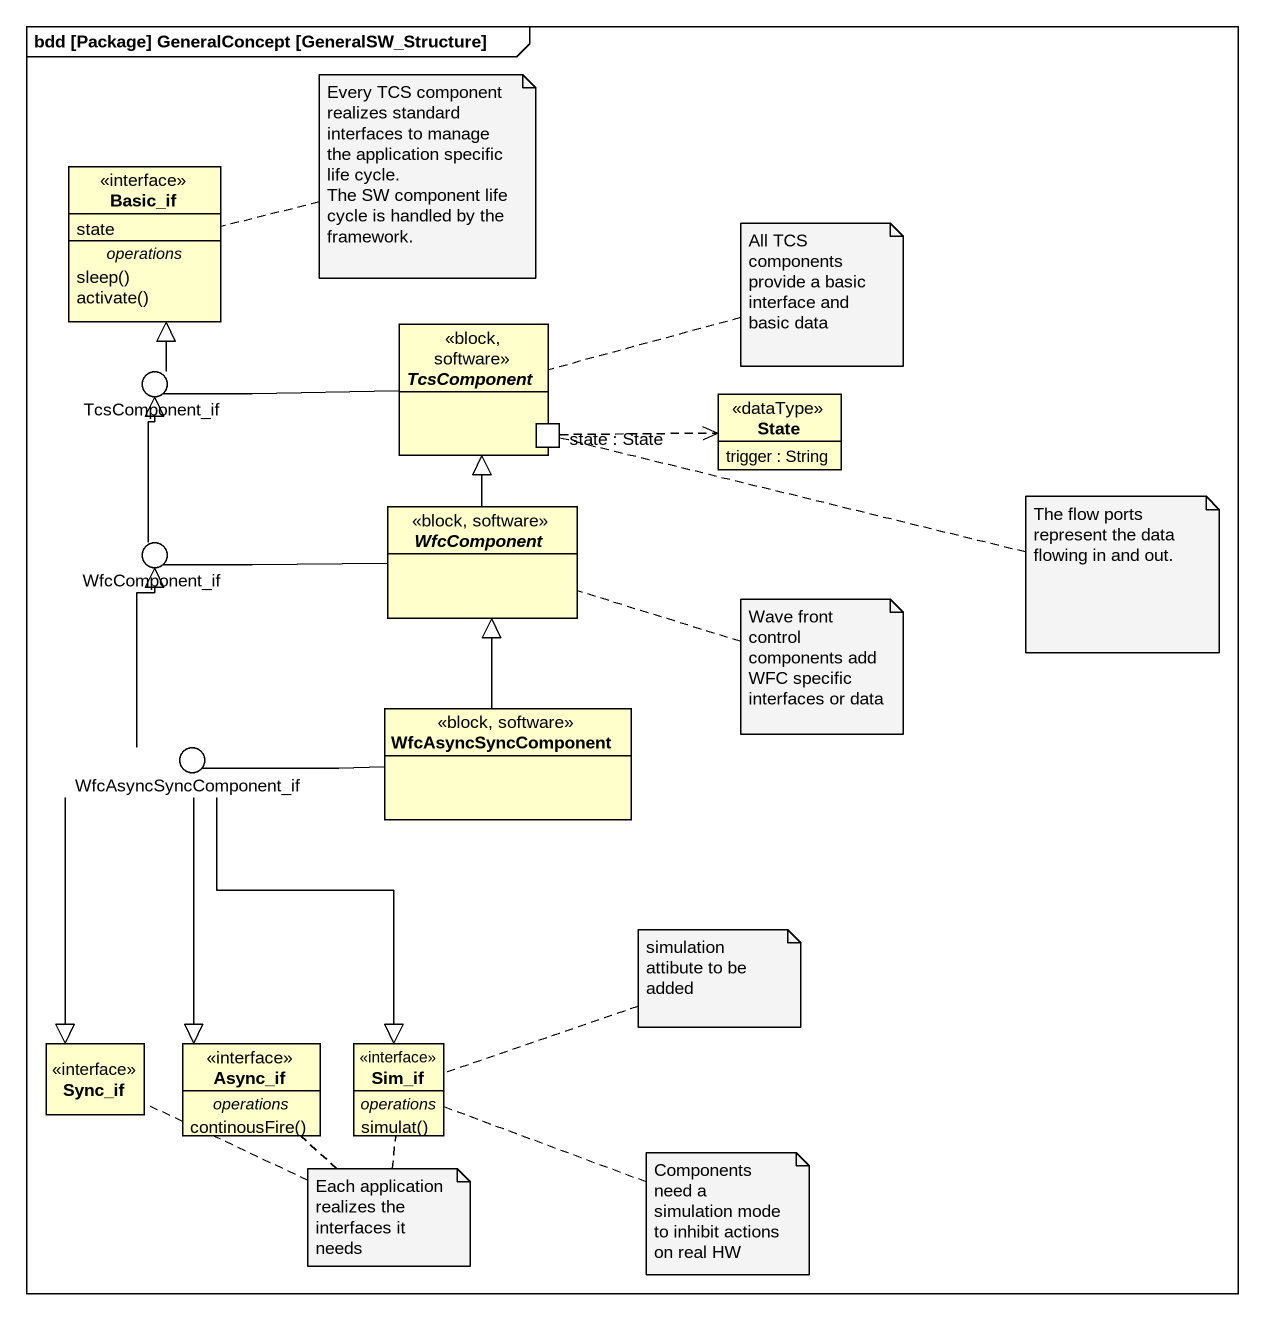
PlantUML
@startuml
mainframe bdd [Package] GeneralConcept [GeneralSW_Structure]
allowmixing
hide circle
hide empty members
interface Basic_if {
  state
  -- operations --
  sleep()
  activate()
}
rectangle TcsComponent <<block, software>> {
  port "state : State" as state_State
}
() TcsComponent_if
class "State" as State_ <<dataType>> {
  trigger : String
}
() WfcComponent_if
abstract class WfcComponent <<block, software>>
class WfcAsyncSyncComponent <<block, software>>
() WfcAsyncSyncComponent_if
interface Sync_if
interface Async_if {
  -- operations --
  continousFire()
}
interface Sim_if {
  -- operations --
  simulat()
}
TcsComponent -left- TcsComponent_if
TcsComponent_if -up-|> Basic_if
state_State .right.> State_
WfcComponent_if -up-|> TcsComponent_if
WfcComponent -up-|> TcsComponent
WfcComponent -left- WfcComponent_if
WfcAsyncSyncComponent -up-|> WfcComponent
WfcAsyncSyncComponent -left- WfcAsyncSyncComponent_if
WfcAsyncSyncComponent_if -up-|> WfcComponent_if
WfcAsyncSyncComponent_if --|> Sync_if
WfcAsyncSyncComponent_if --|> Async_if
WfcAsyncSyncComponent_if --|> Sim_if
note right of Basic_if
  Every TCS component realizes standard interfaces to manage the application specific life cycle.
  The SW component life cycle is handled by the framework.
end note
note right of TcsComponent : All TCS components provide a basic interface and basic data
note as N3
  The flow ports represent the data flowing in and out.
end note
N3 .. state_State
note right of WfcComponent : Wave front control components add WFC specific interfaces or data
note right of Sim_if : simulation attibute to be added
note right of Sim_if : Components need a simulation mode to inhibit actions on real HW
note as N7
  Each application realizes the interfaces it needs
end note
N7 .. Sync_if
N7 .. Async_if
N7 .. Sim_if
@enduml
